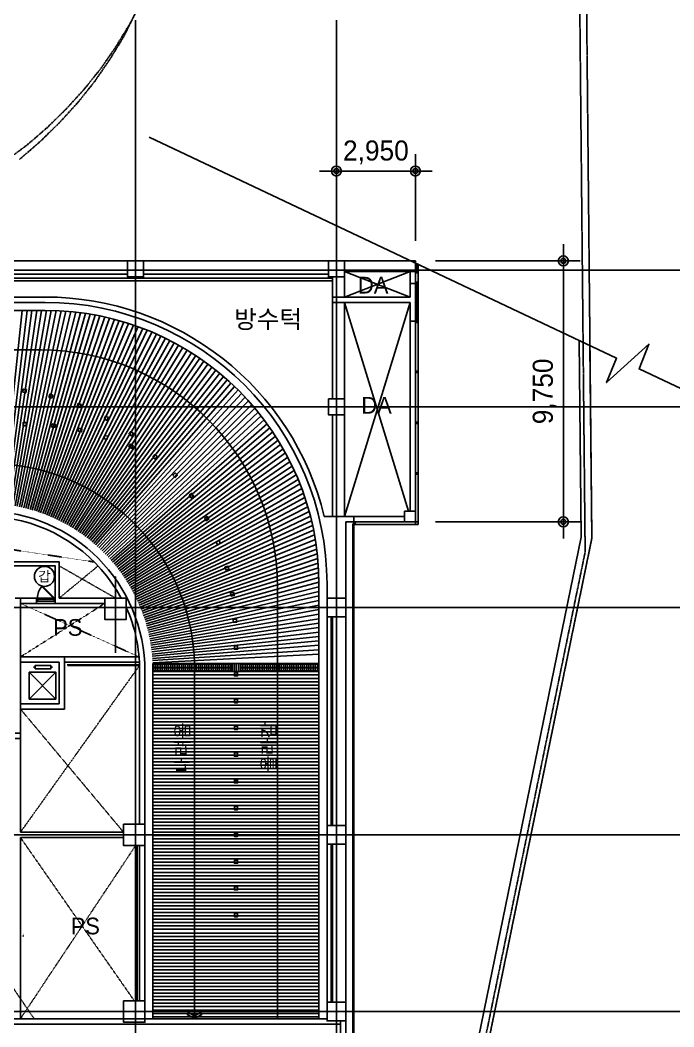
# Model space of a CAD drawing. Header units: metres. Extents: x 630750 to 860239, y 578133 to 726633.
# Drawn here: x 758692 to 783110, y 668635 to 706259 of the extents above; entities that cross this region are included whole.
import ezdxf
from ezdxf.enums import TextEntityAlignment as Align

# ---------------------------------------------------------------- set-up
doc = ezdxf.new("R2010")
doc.units = ezdxf.units.M
for name, pattern in [('HID1', [0.375, 0.25, -0.125]), ('HIDDEN-1', [1.4, 0.35, -0.7, 0.35]), ('SITE$0$ACAD$0$DASHED', [19.05, 12.7, -6.35]), ('SITE$0$PROPERTY', [37.5, 25, -2.5, 2.5, -2.5, 2.5, -2.5])]:
    doc.linetypes.add(name, pattern=pattern)
doc.layers.get('Defpoints').update_dxf_attribs({"color": 8})
doc.layers.add('A-CEN-1', color=1, linetype='Continuous', plot=False)
for name, color, linetype in [('A-CON', 2, 'Continuous'), ('A-DIM', 7, 'Continuous'), ('A-DOR', 4, 'Continuous'), ('A-ELE-7', 7, 'Continuous'), ('A-ELE-8', 8, 'Continuous'), ('A-ELE-9', 9, 'Continuous'), ('A-ELEV-FIXT', 5, 'Continuous'), ('A-HAT', 8, 'Continuous'), ('A-HAT-1', 9, 'Continuous'), ('A-STL1', 4, 'Continuous'), ('A-STONE', 6, 'Continuous'), ('A-TXT-S', 3, 'Continuous'), ('A-WAL-BLK', 3, 'Continuous'), ('A-WAL-DW', 7, 'Continuous'), ('A-WALL-CONC', 2, 'Continuous'), ('A-WIN-GLASS', 4, 'Continuous'), ('DIM', 7, 'Continuous'), ('DOR', 4, 'Continuous'), ('HYUN', 7, 'Continuous'), ('INT', 117, 'Continuous'), ('KUK-WALL-DRYWALL', 4, 'Continuous'), ('KUK-WALL-FIN 1', 30, 'Continuous'), ('SITE$0$C-PROP', 72, 'SITE$0$ACAD$0$DASHED'), ('SYM1', 7, 'Continuous'), ('블럭', 7, 'Continuous')]:
    doc.layers.add(name, color=color, linetype=linetype)
doc.styles.add('TEXT', font='')
doc.styles.add('TEXT(돋음)', font='')
doc.styles.add('돋움', font='')
doc.styles.get('TEXT').set_extended_font_data('DotumChe')
doc.styles.get('TEXT(돋음)').set_extended_font_data('Dotum')
doc.styles.get('돋움').set_extended_font_data('Dotum')
doc.dimstyles.new('DIM250', dxfattribs={"dimscale": 250, "dimtxt": 3, "dimasz": 1, "dimexe": 2, "dimexo": 3, "dimgap": 1, "dimtad": 1, "dimdec": 0, "dimzin": 0, "dimdsep": 46, "dimlunit": 6, "dimtxsty": 'TEXT(돋음)', "dimblk": 'Z_DOT', "dimcen": 2.5, "dimdle": 2, "dimclrd": 256, "dimclre": 256, "dimclrt": 3, "dimadec": 0, "dimazin": 0, "dimtfac": 1, "dimtdec": 0, "dimtix": 1, "dimtmove": 2, "dimatfit": 3, "dimldrblk": 'Z_DOT', "dimfxl": 1, "dimtolj": 1, "dimtzin": 0, "dimarcsym": 0})

# ---------------------------------------------------------------- blocks, each defined once
blk = doc.blocks.new('중간 단면 대지')
at = {"layer": 'SITE$0$C-PROP', "color": 9, "linetype": 'SITE$0$PROPERTY'}
for points in [[(986150, 383464), (990297, 403669), (990051, 428703)], [(973520, 423858), (973070, 422940), (972542, 422077), (971972, 421248), (971342, 420458), (970663, 419716), (969942, 419006), (969173, 418344), (968361, 417746)]]:
    blk.add_lwpolyline(points, dxfattribs=at)
blk = doc.blocks.new('Z_DOT')
at = {"layer": 'DIM', "color": 7}
for p, q in [((0, -2.5), (0, 2.5)), ((-2.5, 0), (2.5, 0))]:
    blk.add_line(p, q, dxfattribs=at)
for radius in [0.75, 0.375]:
    blk.add_circle((0, 0), radius, dxfattribs=at)
blk = doc.blocks.new('*D41')
at = {"layer": 'A-DIM', "lineweight": -2, "transparency": 16777216}
for p, q in [((774205, 697260), (779482, 697260)), ((778982, 687760), (778982, 697010)), ((774205, 687510), (779482, 687510))]:
    blk.add_line(p, q, dxfattribs=at)
at = {"layer": 'Defpoints', "color": 0, "transparency": 16777216}
for p in [(773455, 697260), (778982, 697260), (773455, 687510)]:
    blk.add_point(p, dxfattribs=at)
at = {"layer": 'A-DIM', "lineweight": -2, "transparency": 16777216, "xscale": 250, "yscale": 250, "zscale": 250}
for p, rotation in [((778982, 697260), 90), ((778982, 687510), 270)]:
    blk.add_blockref('Z_DOT', p, dxfattribs=dict(at, rotation=rotation))
at = {"layer": 'A-DIM', "color": 3, "transparency": 16777216, "insert": (778284, 692385), "char_height": 750, "attachment_point": 5, "rotation": 90, "style": 'TEXT(돋음)'}
blk.add_mtext('\\A1;9,750', dxfattribs=at)
blk = doc.blocks.new('*D42')
at = {"layer": 'A-DIM', "lineweight": -2, "transparency": 16777216}
for p, q in [((770504, 698010), (770504, 701120)), ((773455, 698010), (773455, 701120)), ((770254, 700620), (770004, 700620)), ((773455, 700620), (770504, 700620)), ((773705, 700620), (773955, 700620))]:
    blk.add_line(p, q, dxfattribs=at)
at = {"layer": 'Defpoints', "color": 0, "transparency": 16777216}
for p in [(770504, 700620), (770504, 697260), (773455, 697260)]:
    blk.add_point(p, dxfattribs=at)
at = {"layer": 'A-DIM', "lineweight": -2, "transparency": 16777216, "xscale": 250, "yscale": 250, "zscale": 250}
blk.add_blockref('Z_DOT', (770504, 700620), dxfattribs=at)
at = {"layer": 'A-DIM', "lineweight": -2, "transparency": 16777216, "xscale": 250, "yscale": 250, "zscale": 250, "rotation": 180}
blk.add_blockref('Z_DOT', (773455, 700620), dxfattribs=at)
at = {"layer": 'A-DIM', "color": 3, "transparency": 16777216, "insert": (771980, 701317), "char_height": 750, "attachment_point": 5, "style": 'TEXT(돋음)'}
blk.add_mtext('\\A1;2,950', dxfattribs=at)
blk = doc.blocks.new('dor-700')
at = {"layer": 'A-DOR'}
for p, q in [((197, 553), (218, 574)), ((197, 553), (649, 102)), ((218, 574), (670, 123)), ((670, 123), (649, 102))]:
    blk.add_line(p, q, dxfattribs=at)
for points in [[(0, 123), (0, 3), (45, 3), (45, 78), (30, 78), (30, 123)], [(700, 123), (700, 3), (655, 3), (655, 78), (670, 78), (670, 123)]]:
    blk.add_lwpolyline(points, close=True, dxfattribs=at)
blk.add_arc((715, 104), 686, 139.1042, 178.3732, dxfattribs=at)
at = {"layer": 'DOR', "color": 9}
for points in [[(30, 123), (627, 123)], [(45, 78), (655, 78)], [(45, 3), (655, 3)]]:
    blk.add_lwpolyline(points, dxfattribs=at)

msp = doc.modelspace()

# ---------------------------------------------------------------- hatches: boundary and pattern name
at = {"layer": 'A-HAT'}
h = msp.add_hatch(dxfattribs=at)
h.set_pattern_fill('ANSI31', color=256, scale=25, angle=45, style=0)
h.set_pattern_definition([(90, (-210250.01, 578132.775), (-79.375, 7e-15), [])])
h.paths.add_polyline_path([(768379.4, 682205.2), (766599.4, 682205.2), (766599.4, 681915.2), (768379.4, 681915.2)])
h.paths.add_polyline_path([(769849.4, 682205.2), (768379.4, 682205.2), (768379.4, 681915.2), (769849.4, 681915.2)])
h.paths.add_polyline_path([(766579.4, 682185.2), (766579.4, 681935.2), (765129.4, 681935.2), (765129.4, 681915.2), (766599.4, 681915.2), (766599.4, 682205.2), (765129.4, 682205.2), (765129.4, 682185.2)])
h.paths.add_polyline_path([(763659.4, 682205.2), (763659.4, 681915.2), (765129.4, 681915.2), (765129.4, 681935.2), (763679.4, 681935.2), (763679.4, 682185.2), (765129.4, 682185.2), (765129.4, 682205.2)])
h.paths.add_polyline_path([(765129.4, 682185.2), (765129.4, 682062.7), (766579.4, 682062.7), (766579.4, 682185.2)], flags=17)
h.paths.add_polyline_path([(765129.4, 682062.7), (765129.4, 681935.2), (766579.4, 681935.2), (766579.4, 682062.7)], flags=17)
h.paths.add_polyline_path([(765129.4, 681935.2), (765129.4, 682062.7), (763679.4, 682062.7), (763679.4, 681935.2)], flags=17)
h.paths.add_polyline_path([(765129.4, 682062.7), (765129.4, 682185.2), (763679.4, 682185.2), (763679.4, 682062.7)], flags=17)
at = {"layer": 'SYM1'}
msp.add_hatch(color=256, dxfattribs=at).paths.add_polyline_path([(765204.4, 668940.2), (764929, 669099.2), (764973.4, 669176.2), (765204.4, 669042.9), (765435.3, 669176.2), (765479.8, 669099.2)])

# ---------------------------------------------------------------- linework, layer by layer
msp.add_line((766814.4, 677870.2, 0), (766694.4, 677750.2, 0))
at = {"color": 6, "elevation": 0}
for points in [[(758789.4, 692354.4), (758810.1, 692472.6), (758928.3, 692451.9), (758907.6, 692333.7)], [(759764.8, 692161.9), (759795.3, 692278), (759911.4, 692247.5), (759880.8, 692131.4)], [(760816.7, 691823.5), (760860.9, 691935.1), (760972.5, 691891), (760928.3, 691779.4)], [(758799.3, 691100.2), (758799.3, 691220.2), (758919.3, 691220.2), (758919.3, 691100.2)], [(759878.3, 691046.1), (759888.3, 691165.7), (760007.9, 691155.7), (759997.9, 691036.1)], [(761827, 691354.3), (761884.1, 691459.8), (761989.7, 691402.7), (761932.5, 691297.2)], [(760860, 690894.3), (760883.2, 691012.1), (761000.9, 690988.9), (760977.8, 690871.2)], [(762755.2, 690786.6), (762824.7, 690884.4), (762922.5, 690815), (762853.1, 690717.1)], [(761817.7, 690621.9), (761850.3, 690737.5), (761965.8, 690704.9), (761933.2, 690589.4)], [(762755.6, 690297.8), (762801.5, 690408.7), (762912.4, 690362.8), (762866.5, 690251.9)], [(763645, 689930.3), (763721.6, 690022.7), (763814, 689946.1), (763737.3, 689853.7)], [(764395.6, 689252.2), (764482.7, 689334.7), (764565.2, 689247.6), (764478.1, 689165.1)], [(765001.8, 688500.8), (765098.4, 688572), (765169.7, 688475.4), (765073.1, 688404.2)], [(765572.4, 687651.8), (765677, 687710.7), (765735.8, 687606.1), (765631.3, 687547.3)], [(766012.3, 686762), (766123.2, 686807.6), (766168.9, 686696.6), (766057.9, 686651)], [(766340.6, 685825.1), (766456.3, 685857), (766488.2, 685741.3), (766372.5, 685709.4)], [(766552.6, 684855.3), (766671.4, 684872.9), (766688.9, 684754.2), (766570.2, 684736.6)], [(766654.6, 683865.5), (766774.3, 683873.3), (766782.1, 683753.5), (766662.4, 683745.7)], [(766694.4, 682870.2), (766814.4, 682870.2), (766814.4, 682750.2), (766694.4, 682750.2)], [(766694.4, 681870.2), (766814.4, 681870.2), (766814.4, 681750.2), (766694.4, 681750.2)], [(766694.4, 680870.2), (766814.4, 680870.2), (766814.4, 680750.2), (766694.4, 680750.2)], [(766694.4, 679870.2), (766814.4, 679870.2), (766814.4, 679750.2), (766694.4, 679750.2)], [(766694.4, 678870.2), (766814.4, 678870.2), (766814.4, 678750.2), (766694.4, 678750.2)], [(766694.4, 677870.2), (766814.4, 677870.2), (766814.4, 677750.2), (766694.4, 677750.2)], [(766694.4, 676870.2), (766814.4, 676870.2), (766814.4, 676750.2), (766694.4, 676750.2)], [(766694.4, 675870.2), (766814.4, 675870.2), (766814.4, 675750.2), (766694.4, 675750.2)], [(766694.4, 674870.2), (766814.4, 674870.2), (766814.4, 674750.2), (766694.4, 674750.2)], [(766694.4, 673870.2), (766814.4, 673870.2), (766814.4, 673750.2), (766694.4, 673750.2)], [(766694.4, 672870.2), (766814.4, 672870.2), (766814.4, 672750.2), (766694.4, 672750.2)]]:
    msp.add_lwpolyline(points, close=True, dxfattribs=at)
at = {"layer": 'A-CEN-1', "linetype": 'Continuous'}
for p, q in [((763004.4, 706258.8, 0), (763004.4, 599969.6, 0)), ((770504.4, 706258.8, 0), (770504.4, 599969.6, 0)), ((795684.4, 691810.2, 0), (657202.6, 691810.2, 0)), ((762254.4, 682608.2, 0), (762254.4, 685460.5, 0)), ((795684.4, 684310.2, 0), (657202.6, 684310.2, 0)), ((795684.4, 675810.2, 0), (657202.6, 675810.2, 0)), ((795684.4, 669210.2, 0), (657202.6, 669210.2, 0))]:
    msp.add_line(p, q, dxfattribs=at)
at = {"layer": 'A-CEN-1', "linetype": 'Continuous', "ltscale": 0.1}
for p, q in [((796986.3, 696910.2, 0), (728504.4, 696910.2, 0)), ((796986.3, 691810.2, 0), (728504.4, 691810.2, 0))]:
    msp.add_line(p, q, dxfattribs=at)
at = {"layer": 'A-CON', "elevation": 0}
for points in [[(762704.4, 697260.2), (763304.4, 697260.2), (763304.4, 696660.2), (762704.4, 696660.2)], [(770204.4, 697260.2), (770804.4, 697260.2), (770804.4, 696660.2), (770204.4, 696660.2)], [(770204.4, 692110.2), (770804.4, 692110.2), (770804.4, 691510.2), (770204.4, 691510.2)], [(761854.4, 684660.2), (762654.4, 684660.2), (762654.4, 683860.2), (761854.4, 683860.2)], [(770154.4, 684660.2), (770854.4, 684660.2), (770854.4, 683960.2), (770154.4, 683960.2)], [(762554.4, 676210.2), (763354.4, 676210.2), (763354.4, 675410.2), (762554.4, 675410.2)], [(770154.4, 676160.2), (770854.4, 676160.2), (770854.4, 675460.2), (770154.4, 675460.2)], [(762554.4, 669610.2), (763354.4, 669610.2), (763354.4, 668810.2), (762554.4, 668810.2)], [(762554.4, 669610.2), (763354.4, 669610.2), (763354.4, 668810.2), (762554.4, 668810.2)], [(770154.4, 669560.2), (770854.4, 669560.2), (770854.4, 668860.2), (770154.4, 668860.2)]]:
    msp.add_lwpolyline(points, close=True, dxfattribs=at)
at = {"layer": 'A-DIM', "elevation": 0}
msp.add_lwpolyline([(763507.5, 701879.7), (780970.1, 693625.2), (780595.3, 692712.9), (782176.5, 694144.9), (781813.4, 693226.6), (818500, 675885.1)], dxfattribs=at)
at = {"layer": 'A-ELE-7'}
for p, q in [((759624.4, 695410.2, 0), (757304.4, 695410.2, 0)), ((759476.1, 693935.2, 0), (748304.4, 693935.2, 0)), ((769854.4, 672210.2, 0), (769854.4, 685180.2, 0)), ((768304.4, 668940.2, 0), (768304.4, 685031.9, 0)), ((765204.4, 669042.9, 0), (765204.4, 682125.3, 0)), ((763654.4, 672210.2, 0), (763654.4, 681910.2, 0)), ((769854.4, 668940.2, 0), (769854.4, 681910.2, 0)), ((763654.4, 668940.2, 0), (763654.4, 678640.2, 0))]:
    msp.add_line(p, q, dxfattribs=at)
for centre, radius, start, end in [((759624.4, 685180.2, 0), 10230, 0, 90), ((759436, 685066.8, 0), 8868.5, 359.77453, 89.74078), ((757532.1, 682017.6, 0), 7673, 359.19797, 87.85437)]:
    msp.add_arc(centre, radius, start, end, dxfattribs=at)
at = {"layer": 'A-ELE-8'}
for p, q in [((763659.4, 682062.7, 0), (766599.4, 682062.7, 0)), ((763659.4, 682057.7, 0), (766599.4, 682057.7, 0)), ((766909.4, 682062.7, 0), (769849.4, 682062.7, 0)), ((766909.4, 682057.7, 0), (769849.4, 682057.7, 0))]:
    msp.add_line(p, q, dxfattribs=at)
at = {"layer": 'A-ELE-8', "elevation": 0}
for points in [[(775508.5, 666769.6), (779646.5, 686933), (779574.2, 694285)], [(775900.3, 666689.2), (780046.9, 686894.3), (779976.1, 694095.1)]]:
    msp.add_lwpolyline(points, dxfattribs=at)
for points in [[(763679.4, 682185.2), (766579.4, 682185.2), (766579.4, 681935.2), (763679.4, 681935.2)], [(766929.4, 682185.2), (769829.4, 682185.2), (769829.4, 681935.2), (766929.4, 681935.2)]]:
    msp.add_lwpolyline(points, close=True, dxfattribs=at)
at = {"layer": 'A-ELE-9'}
for p, q in [((773254.6, 696410.2, 0), (773254.6, 696860.2, 0)), ((748304.4, 696610.2, 0), (770354.4, 696610.2, 0)), ((748304.4, 696510.2, 0), (770354.4, 696510.2, 0)), ((770804.4, 695910.2, 0), (770804.4, 696660.2, 0)), ((770804.4, 687710.2, 0), (770804.4, 695710.2, 0)), ((773254.6, 695010.2, 0), (773254.6, 687910.2, 0)), ((771154.4, 687710.2, 0), (773054.4, 687710.2, 0)), ((760004.4, 684460.2, 0), (759304.4, 684460.2, 0)), ((760004.4, 684460.2), (759304.4, 684460.2))]:
    msp.add_line(p, q, dxfattribs=at)
at = {"layer": 'A-ELEV-FIXT', "color": 8}
for p, q in [((759029.4, 681885.2, 0), (760029.4, 680885.2, 0)), ((760029.4, 681885.2, 0), (759029.4, 680885.2, 0))]:
    msp.add_line(p, q, dxfattribs=at)
at = {"layer": 'A-ELEV-FIXT'}
for p, q in [((759213.4, 682100, 0), (759213.4, 682055.5, 0)), ((759215.4, 682100, 0), (759213.4, 682100, 0)), ((759215.4, 682055.5, 0), (759213.4, 682055.5, 0)), ((759219.1, 682082.6, 0), (759217.1, 682098.2, 0)), ((759219.1, 682072.8, 0), (759217.1, 682057.2, 0)), ((759226, 682080.1, 0), (759221.6, 682080.1, 0)), ((759226, 682075.3, 0), (759221.6, 682075.3, 0)), ((759243.9, 682081.7, 0), (759228.4, 682081.7, 0)), ((759243.9, 682073.7, 0), (759228.4, 682073.7, 0)), ((759244.4, 682081.2, 0), (759243.9, 682081.7, 0)), ((759243.9, 682073.7, 0), (759244.4, 682074.2, 0)), ((759244.4, 682081.2, 0), (759244.4, 682074.2, 0)), ((759844.4, 682081.2, 0), (759844.9, 682081.7, 0)), ((759844.4, 682081.2, 0), (759844.4, 682074.2, 0)), ((759844.9, 682073.7, 0), (759844.4, 682074.2, 0)), ((759844.9, 682081.7, 0), (759860.4, 682081.7, 0)), ((759844.9, 682073.7, 0), (759860.4, 682073.7, 0)), ((759862.7, 682080.1, 0), (759867.1, 682080.1, 0)), ((759862.7, 682075.3, 0), (759867.1, 682075.3, 0)), ((759869.6, 682082.6, 0), (759871.6, 682098.2, 0)), ((759869.6, 682072.8, 0), (759871.6, 682057.2, 0)), ((759873.4, 682100, 0), (759875.4, 682100, 0)), ((759873.4, 682055.5, 0), (759875.4, 682055.5, 0)), ((759875.4, 682100, 0), (759875.4, 682055.5, 0))]:
    msp.add_line(p, q, dxfattribs=at)
at = {"layer": 'A-ELEV-FIXT', "elevation": 0}
msp.add_lwpolyline([(759254.4, 682015.2), (759254.4, 682140.2), (759834.4, 682140.2), (759834.4, 682015.2)], close=True, dxfattribs=at)
at = {"layer": 'A-ELEV-FIXT', "linetype": 'Continuous', "elevation": 0}
msp.add_lwpolyline([(759029.4, 681885.2), (760029.4, 681885.2), (760029.4, 680885.2), (759029.4, 680885.2)], close=True, dxfattribs=at)
at = {"layer": 'A-ELEV-FIXT'}
for centre, radius, start, end in [((759215.4, 682098.2, 0), 1.75, 0, 90), ((759215.4, 682057.2, 0), 1.75, 270, 0), ((759221.6, 682082.6, 0), 2.5, 180, 270), ((759221.6, 682082.6, 0), 2.5, 180, 270), ((759221.6, 682072.8, 0), 2.5, 90, 180), ((759221.6, 682072.8, 0), 2.5, 90, 180), ((759226, 682082.6, 0), 2.5, 270, 339.51268), ((759226, 682072.8, 0), 2.5, 20.48732, 90), ((759862.7, 682082.6, 0), 2.5, 200.48732, 270), ((759862.7, 682072.8, 0), 2.5, 90, 159.51268), ((759867.1, 682082.6, 0), 2.5, 270, 0), ((759867.1, 682082.6, 0), 2.5, 270, 0), ((759867.1, 682072.8, 0), 2.5, 0, 90), ((759867.1, 682072.8, 0), 2.5, 0, 90), ((759873.4, 682098.2, 0), 1.75, 90, 180), ((759873.4, 682057.2, 0), 1.75, 180, 270)]:
    msp.add_arc(centre, radius, start, end, dxfattribs=at)
at = {"layer": 'A-HAT'}
for p, q in [((758012.9, 688175.7, 0), (758773.3, 695410.2, 0)), ((758094.9, 688166.6, 0), (758952.2, 695410.2, 0)), ((758176.7, 688156.3, 0), (759131.7, 695410.2, 0)), ((758258.4, 688145, 0), (759311.8, 695410.2, 0)), ((758339.9, 688132.7, 0), (759492.6, 695410.2, 0)), ((758421.3, 688119.2, 0), (759674.1, 695410.1, 0)), ((758502.5, 688104.7, 0), (759856, 695407.6, 0)), ((758583.4, 688089.2, 0), (760038, 695401.9, 0)), ((758664.2, 688072.6, 0), (760220.2, 695392.9, 0)), ((758744.8, 688054.9, 0), (760402.4, 695380.6, 0)), ((758825.1, 688036.2, 0), (760584.6, 695365.1, 0)), ((758905.1, 688016.4, 0), (760766.7, 695346.2, 0)), ((758984.9, 687995.6, 0), (760948.6, 695324.1, 0)), ((759064.5, 687973.7, 0), (761130.3, 695298.8, 0)), ((759143.7, 687950.8, 0), (761311.8, 695270.1, 0)), ((759222.6, 687926.8, 0), (761492.8, 695238.1, 0)), ((759301.2, 687901.9, 0), (761673.4, 695202.9, 0)), ((759379.4, 687875.9, 0), (761853.6, 695164.4, 0)), ((759457.4, 687848.9, 0), (762033.1, 695122.6, 0)), ((759534.9, 687820.8, 0), (762212, 695077.5, 0)), ((759612.1, 687791.8, 0), (762390.3, 695029.2, 0)), ((759688.9, 687761.7, 0), (762567.7, 694977.6, 0)), ((759765.3, 687730.7, 0), (762744.4, 694922.8, 0)), ((759841.3, 687698.6, 0), (762920.1, 694864.8, 0)), ((759916.8, 687665.6, 0), (763094.9, 694803.6, 0)), ((759991.9, 687631.5, 0), (763268.6, 694739.1, 0)), ((760066.6, 687596.5, 0), (763441.2, 694671.5, 0)), ((760140.8, 687560.5, 0), (763612.6, 694600.8, 0)), ((760214.5, 687523.6, 0), (763782.9, 694526.9, 0)), ((760287.7, 687485.6, 0), (763951.8, 694449.9, 0)), ((760360.5, 687446.8, 0), (764119.4, 694369.8, 0)), ((760432.7, 687406.9, 0), (764285.5, 694286.6, 0)), ((760504.4, 687366.2, 0), (764450.2, 694200.5, 0)), ((760575.5, 687324.5, 0), (764613.2, 694111.3, 0)), ((760646.1, 687281.9, 0), (764774.7, 694019.2, 0)), ((760716.1, 687238.3, 0), (764934.5, 693924.1, 0)), ((760785.6, 687193.8, 0), (765092.6, 693826.1, 0)), ((760854.5, 687148.5, 0), (765248.9, 693725.3, 0)), ((760922.7, 687102.2, 0), (765403.4, 693621.6, 0)), ((760990.4, 687055.1, 0), (765555.9, 693515.1, 0)), ((761057.4, 687007, 0), (765706.5, 693405.9, 0)), ((761123.8, 686958.1, 0), (765855, 693293.9, 0)), ((761189.6, 686908.3, 0), (766001.5, 693179.3, 0)), ((761254.7, 686857.7, 0), (766145.8, 693062.1, 0)), ((761319.1, 686806.2, 0), (766288, 692942.3, 0)), ((761382.8, 686753.9, 0), (766427.9, 692819.9, 0)), ((761445.9, 686700.8, 0), (766565.5, 692695.1, 0)), ((761508.3, 686646.8, 0), (766700.8, 692567.8, 0)), ((761569.9, 686592, 0), (766833.8, 692438.2, 0)), ((761630.8, 686536.5, 0), (766964.3, 692306.2, 0)), ((761691, 686480.1, 0), (767092.3, 692171.9, 0)), ((761750.5, 686422.9, 0), (767217.8, 692035.3, 0)), ((761809.2, 686365, 0), (767340.8, 691896.6, 0)), ((761867.1, 686306.3, 0), (767461.1, 691755.8, 0)), ((761924.2, 686246.9, 0), (767578.9, 691612.9, 0)), ((761980.6, 686186.7, 0), (767693.9, 691468, 0)), ((762036.2, 686125.7, 0), (767806.2, 691321.1, 0)), ((762091, 686064.1, 0), (767915.8, 691172.3, 0)), ((762144.9, 686001.7, 0), (768022.6, 691021.7, 0)), ((762198.1, 685938.7, 0), (768126.5, 690869.4, 0)), ((762250.4, 685874.9, 0), (768227.7, 690715.2, 0)), ((762301.9, 685810.5, 0), (768325.9, 690559.5, 0)), ((762352.5, 685745.4, 0), (768421.2, 690402.1, 0)), ((762402.3, 685679.7, 0), (768513.6, 690243.2, 0)), ((762451.2, 685613.3, 0), (768603.1, 690082.9, 0)), ((762499.2, 685546.2, 0), (768689.5, 689921.1, 0)), ((762546.4, 685478.6, 0), (768773, 689758, 0)), ((762592.6, 685410.3, 0), (768853.4, 689593.6, 0)), ((762638, 685341.4, 0), (768930.8, 689428, 0)), ((762682.5, 685272, 0), (769005.1, 689261.3, 0)), ((762726, 685202, 0), (769076.3, 689093.4, 0)), ((762768.6, 685131.4, 0), (769144.5, 688924.6, 0)), ((762810.3, 685060.2, 0), (769209.5, 688754.8, 0)), ((762851.1, 684988.5, 0), (769271.5, 688584.1, 0)), ((762890.9, 684916.3, 0), (769330.3, 688412.6, 0)), ((762929.8, 684843.6, 0), (769386, 688240.4, 0)), ((762967.7, 684770.4, 0), (769438.5, 688067.4, 0)), ((763004.7, 684696.6, 0), (769487.9, 687893.8, 0)), ((763040.7, 684622.4, 0), (769534.2, 687719.7, 0)), ((763075.7, 684547.8, 0), (769577.3, 687545.1, 0)), ((763109.7, 684472.7, 0), (769617.3, 687370, 0)), ((763142.8, 684397.1, 0), (769654.1, 687194.6, 0)), ((763174.8, 684321.1, 0), (769687.8, 687018.9, 0)), ((763205.9, 684244.7, 0), (769718.4, 686843, 0)), ((763235.9, 684167.9, 0), (769745.8, 686666.8, 0)), ((763265, 684090.8, 0), (769770.1, 686490.6, 0)), ((763293, 684013.2, 0), (769791.3, 686314.4, 0)), ((763320, 683935.3, 0), (769809.4, 686138.2, 0)), ((763346, 683857, 0), (769824.5, 685962, 0)), ((763371, 683778.4, 0), (769836.4, 685786, 0)), ((763394.9, 683699.5, 0), (769845.3, 685610.2, 0)), ((763417.8, 683620.3, 0), (769851.2, 685434.7, 0)), ((763439.7, 683540.8, 0), (769854.1, 685259.5, 0)), ((763460.5, 683461, 0), (769854.4, 685084.8, 0)), ((763480.3, 683380.9, 0), (769854.4, 684911.2, 0)), ((763499, 683300.6, 0), (769854.4, 684738.7, 0)), ((763516.7, 683220.1, 0), (769854.4, 684567.2, 0)), ((763533.3, 683139.3, 0), (769854.4, 684396.6, 0)), ((763548.9, 683058.3, 0), (769854.4, 684227, 0)), ((763563.4, 682977.1, 0), (769854.4, 684058.1, 0)), ((763576.8, 682895.8, 0), (769854.4, 683890, 0)), ((763589.2, 682814.2, 0), (769854.4, 683722.6, 0)), ((763600.5, 682732.5, 0), (769854.4, 683555.9, 0)), ((763610.7, 682650.7, 0), (769854.4, 683389.7, 0)), ((763619.9, 682568.8, 0), (769854.4, 683224, 0)), ((763628, 682486.7, 0), (769854.4, 683058.8, 0)), ((763635, 682404.5, 0), (769854.4, 682894, 0)), ((763640.9, 682322.3, 0), (769854.4, 682729.5, 0)), ((763645.7, 682239.9, 0), (769854.4, 682565.3, 0)), ((766604.4, 682210.2, 0), (763654.4, 682210.2, 0)), ((769854.4, 681785.2, 0), (763654.4, 681785.2, 0)), ((769854.4, 681660.2, 0), (763654.4, 681660.2, 0)), ((769854.4, 681535.2, 0), (763654.4, 681535.2, 0)), ((769854.4, 681410.2, 0), (763654.4, 681410.2, 0)), ((769854.4, 681285.2, 0), (763654.4, 681285.2, 0)), ((769854.4, 681160.2, 0), (763654.4, 681160.2, 0)), ((769854.4, 681035.2, 0), (763654.4, 681035.2, 0)), ((769854.4, 680910.2, 0), (763654.4, 680910.2, 0)), ((769854.4, 680785.2, 0), (763654.4, 680785.2, 0)), ((769854.4, 680660.2, 0), (763654.4, 680660.2, 0)), ((769854.4, 680535.2, 0), (763654.4, 680535.2, 0)), ((769854.4, 680410.2, 0), (763654.4, 680410.2, 0)), ((769854.4, 680285.2, 0), (763654.4, 680285.2, 0)), ((769854.4, 680160.2, 0), (763654.4, 680160.2, 0)), ((769854.4, 680035.2, 0), (763654.4, 680035.2, 0)), ((769854.4, 679910.2, 0), (763654.4, 679910.2, 0)), ((769854.4, 679785.2, 0), (763654.4, 679785.2, 0)), ((769854.4, 679660.2, 0), (763654.4, 679660.2, 0)), ((769854.4, 679535.2, 0), (763654.4, 679535.2, 0)), ((769854.4, 679410.2, 0), (763654.4, 679410.2, 0)), ((769854.4, 679285.2, 0), (763654.4, 679285.2, 0)), ((769854.4, 679160.2, 0), (763654.4, 679160.2, 0)), ((769854.4, 679035.2, 0), (763654.4, 679035.2, 0)), ((769854.4, 678910.2, 0), (763654.4, 678910.2, 0)), ((769854.4, 678785.2, 0), (763654.4, 678785.2, 0)), ((769854.4, 678660.2, 0), (763654.4, 678660.2, 0)), ((769854.4, 678535.2, 0), (763654.4, 678535.2, 0)), ((769854.4, 678410.2, 0), (763654.4, 678410.2, 0)), ((769854.4, 678285.2, 0), (763654.4, 678285.2, 0)), ((769854.4, 678160.2, 0), (763654.4, 678160.2, 0)), ((769854.4, 678035.2, 0), (763654.4, 678035.2, 0)), ((769854.4, 677910.2, 0), (763654.4, 677910.2, 0)), ((769854.4, 677785.2, 0), (763654.4, 677785.2, 0)), ((769854.4, 677660.2, 0), (763654.4, 677660.2, 0)), ((769854.4, 677535.2, 0), (763654.4, 677535.2, 0)), ((769854.4, 677410.2, 0), (763654.4, 677410.2, 0)), ((769854.4, 677285.2, 0), (763654.4, 677285.2, 0)), ((769854.4, 677160.2, 0), (763654.4, 677160.2, 0)), ((769854.4, 677035.2, 0), (763654.4, 677035.2, 0)), ((769854.4, 676910.2, 0), (763654.4, 676910.2, 0)), ((769854.4, 676785.2, 0), (763654.4, 676785.2, 0)), ((769854.4, 676660.2, 0), (763654.4, 676660.2, 0)), ((769854.4, 676535.2, 0), (763654.4, 676535.2, 0)), ((769854.4, 676410.2, 0), (763654.4, 676410.2, 0)), ((769854.4, 676285.2, 0), (763654.4, 676285.2, 0)), ((769854.4, 676160.2, 0), (763654.4, 676160.2, 0)), ((769854.4, 676035.2, 0), (763654.4, 676035.2, 0)), ((769854.4, 675910.2, 0), (763654.4, 675910.2, 0)), ((769854.4, 675785.2, 0), (763654.4, 675785.2, 0)), ((769854.4, 675660.2, 0), (763654.4, 675660.2, 0)), ((769854.4, 675535.2, 0), (763654.4, 675535.2, 0)), ((769854.4, 675410.2, 0), (763654.4, 675410.2, 0)), ((769854.4, 675285.2, 0), (763654.4, 675285.2, 0)), ((769854.4, 675160.2, 0), (763654.4, 675160.2, 0)), ((769854.4, 675035.2, 0), (763654.4, 675035.2, 0)), ((769854.4, 674910.2, 0), (763654.4, 674910.2, 0)), ((769854.4, 674785.2, 0), (763654.4, 674785.2, 0)), ((769854.4, 674660.2, 0), (763654.4, 674660.2, 0)), ((769854.4, 674535.2, 0), (763654.4, 674535.2, 0)), ((769854.4, 674410.2, 0), (763654.4, 674410.2, 0)), ((769854.4, 674285.2, 0), (763654.4, 674285.2, 0)), ((769854.4, 674160.2, 0), (763654.4, 674160.2, 0)), ((769854.4, 674035.2, 0), (763654.4, 674035.2, 0)), ((769854.4, 673910.2, 0), (763654.4, 673910.2, 0)), ((769854.4, 673785.2, 0), (763654.4, 673785.2, 0)), ((769854.4, 673660.2, 0), (763654.4, 673660.2, 0)), ((769854.4, 673535.2, 0), (763654.4, 673535.2, 0)), ((769854.4, 673410.2, 0), (763654.4, 673410.2, 0)), ((769854.4, 673285.2, 0), (763654.4, 673285.2, 0)), ((769854.4, 673160.2, 0), (763654.4, 673160.2, 0)), ((769854.4, 673035.2, 0), (763654.4, 673035.2, 0)), ((769854.4, 672910.2, 0), (763654.4, 672910.2, 0)), ((769854.4, 672785.2, 0), (763654.4, 672785.2, 0)), ((769854.4, 672660.2, 0), (763654.4, 672660.2, 0)), ((769854.4, 672535.2, 0), (763654.4, 672535.2, 0)), ((769854.4, 672410.2, 0), (763654.4, 672410.2, 0)), ((769854.4, 672285.2, 0), (763654.4, 672285.2, 0)), ((769854.4, 672140.2, 0), (763654.4, 672140.2, 0)), ((769854.4, 672015.2, 0), (763654.4, 672015.2, 0)), ((769854.4, 671890.2, 0), (763654.4, 671890.2, 0)), ((769854.4, 671765.2, 0), (763654.4, 671765.2, 0)), ((769854.4, 671640.2, 0), (763654.4, 671640.2, 0)), ((769854.4, 671515.2, 0), (763654.4, 671515.2, 0)), ((769854.4, 671390.2, 0), (763654.4, 671390.2, 0)), ((769854.4, 671265.2, 0), (763654.4, 671265.2, 0)), ((769854.4, 671140.2, 0), (763654.4, 671140.2, 0)), ((769854.4, 671015.2, 0), (763654.4, 671015.2, 0)), ((769854.4, 670890.2, 0), (763654.4, 670890.2, 0)), ((769854.4, 670765.2, 0), (763654.4, 670765.2, 0)), ((769854.4, 670640.2, 0), (763654.4, 670640.2, 0)), ((769854.4, 670515.2, 0), (763654.4, 670515.2, 0)), ((769854.4, 670390.2, 0), (763654.4, 670390.2, 0)), ((769854.4, 670265.2, 0), (763654.4, 670265.2, 0)), ((769854.4, 670140.2, 0), (763654.4, 670140.2, 0)), ((769854.4, 670015.2, 0), (763654.4, 670015.2, 0)), ((769854.4, 669890.2, 0), (763654.4, 669890.2, 0)), ((769854.4, 669765.2, 0), (763654.4, 669765.2, 0)), ((769854.4, 669640.2, 0), (763654.4, 669640.2, 0)), ((769854.4, 669515.2, 0), (763654.4, 669515.2, 0)), ((769854.4, 669390.2, 0), (763654.4, 669390.2, 0)), ((769854.4, 669265.2, 0), (763654.4, 669265.2, 0)), ((769854.4, 669140.2, 0), (763654.4, 669140.2, 0)), ((769854.4, 669015.2, 0), (763654.4, 669015.2, 0))]:
    msp.add_line(p, q, dxfattribs=at)
at = {"layer": 'A-HAT-1', "color": 8}
for p, q in [((773254.6, 696860.2, 0), (770804.4, 695910.2, 0)), ((770804.4, 696860.2, 0), (773254.6, 695910.2, 0)), ((773254.6, 695710.2, 0), (770804.4, 687710.2, 0)), ((773193.4, 687910.2, 0), (770804.4, 695710.2, 0))]:
    msp.add_line(p, q, dxfattribs=at)
at = {"layer": 'A-HAT-1', "color": 8, "linetype": 'HIDDEN-1'}
for p, q in [((758704.4, 682460.2, 0), (761854.4, 684460.2, 0)), ((758704.4, 684460.2, 0), (763136.9, 682460.2, 0))]:
    msp.add_line(p, q, dxfattribs=at)
msp.add_lwpolyline([(750824.4, 687610.2), (761456.8, 686010.2)], dxfattribs=at)
at = {"layer": 'A-HAT-1', "color": 8, "linetype": 'HIDDEN-1', "elevation": 0}
for points in [[(761601.4, 685860.2), (760154.4, 684660.2)], [(760154.4, 685860.2), (762254.4, 684660.2)], [(763151.6, 682140.2), (758704.4, 675910.2)], [(758704.4, 680510.2), (762554.4, 675910.2)], [(754654.4, 675635.2), (759212.7, 668940.2)], [(758704.4, 675710.2), (762954.4, 669610.2)], [(763004.4, 675410.2), (758704.4, 668940.2)]]:
    msp.add_lwpolyline(points, dxfattribs=at)
at = {"layer": 'A-STL1', "elevation": 0}
for points in [[(763654.4, 682210.2), (766604.4, 682210.2), (766604.4, 681910.2), (763654.4, 681910.2)], [(763654.4, 682210.2), (769854.4, 682210.2), (769854.4, 681910.2), (763654.4, 681910.2)], [(763659.4, 682205.2), (766599.4, 682205.2), (766599.4, 681915.2), (763659.4, 681915.2)]]:
    msp.add_lwpolyline(points, close=True, dxfattribs=at)
at = {"layer": 'A-STONE', "ltscale": 3}
for p, q in [((773524.6, 696860.2, 0), (773524.6, 697144.7, 0)), ((773554.6, 696860.2, 0), (773554.6, 697130.5, 0)), ((773524.6, 695010.2, 0), (773524.6, 696410.2, 0)), ((773554.6, 695010.2, 0), (773554.6, 696410.2, 0)), ((771124.4, 617550.2, 0), (771124.4, 687440.2, 0)), ((771124.4, 687440.2, 0), (771154.4, 687440.2, 0)), ((771154.4, 617520.2, 0), (771154.4, 687410.2, 0))]:
    msp.add_line(p, q, dxfattribs=at)
at = {"layer": 'A-WAL-BLK'}
for p, q in [((770354.4, 695910.2, 0), (770354.4, 696660.2, 0)), ((770504.4, 695910.2, 0), (770504.4, 696660.2, 0)), ((770354.4, 692110.2, 0), (770354.4, 695710.2, 0)), ((770504.4, 692110.2, 0), (770504.4, 695710.2, 0)), ((770354.4, 687710.2, 0), (770354.4, 691510.2, 0)), ((770504.4, 687710.2, 0), (770504.4, 691510.2, 0)), ((758704.4, 684660.2, 0), (759304.4, 684660.2, 0)), ((758704.4, 684460.2, 0), (759304.4, 684460.2, 0)), ((759304.4, 684460.2, 0), (759304.4, 684660.2, 0)), ((760004.4, 684460.2, 0), (760004.4, 684660.2, 0)), ((760004.4, 684460.2, 0), (761854.4, 684460.2, 0)), ((760154.4, 684660.2, 0), (761854.4, 684660.2, 0)), ((770154.4, 683960.2, 0), (770154.4, 676160.2, 0)), ((770304.4, 683960.2, 0), (770304.4, 676160.2, 0)), ((763132.8, 682460.2, 0), (758704.4, 682460.2, 0)), ((760154.4, 682260.2, 0), (758704.4, 682260.2, 0)), ((763146.6, 682260.2, 0), (760354.4, 682260.2, 0)), ((763146.6, 682260.2, 0), (760354.4, 682260.2, 0)), ((760354.4, 680510.2, 0), (758704.4, 680510.2, 0)), ((770154.4, 669560.2, 0), (770154.4, 675460.2, 0)), ((770304.4, 669560.2, 0), (770304.4, 675460.2, 0)), ((763354.4, 668940.2, 0), (770154.4, 668940.2, 0)), ((763354.4, 668740.2, 0), (770654.4, 668740.2, 0))]:
    msp.add_line(p, q, dxfattribs=at)
at = {"layer": 'A-WAL-BLK', "elevation": 0}
for points in [[(760154.4, 684660.2), (760154.4, 686010.2), (750824.4, 686010.2)], [(760004.4, 684660.2), (760004.4, 685860.2), (750824.4, 685860.2)]]:
    msp.add_lwpolyline(points, dxfattribs=at)
at = {"layer": 'A-WAL-DW'}
for p, q in [((750354.4, 668940.2), (770154.4, 668940.2, 0)), ((750554.4, 668740.2, 0), (770654.4, 668740.2, 0))]:
    msp.add_line(p, q, dxfattribs=at)
at = {"layer": 'A-WALL-CONC'}
for p, q in [((754804.4, 697260.2, 0), (770204.4, 697260.2, 0)), ((773454.6, 697260.2, 0), (770804.4, 697260.2, 0)), ((773454.6, 697260.2, 0), (773454.6, 696860.2, 0)), ((773454.6, 696860.2, 0), (770804.4, 696860.2, 0)), ((754804.4, 696760.2, 0), (762704.4, 696760.2, 0)), ((763304.4, 696760.2, 0), (770204.4, 696760.2, 0)), ((773254.6, 696410.2, 0), (773254.6, 695910.2, 0)), ((773454.6, 696410.2, 0), (773254.6, 696410.2, 0)), ((773454.6, 696410.2, 0), (773454.6, 695010.2, 0)), ((759624.4, 695710.2, 0), (757404.4, 695710.2, 0)), ((759624.4, 695910.2, 0), (757604.4, 695910.2, 0)), ((773254.6, 695910.2, 0), (770354.4, 695910.2, 0)), ((770354.4, 695910.2, 0), (770354.4, 695710.2, 0)), ((770354.4, 695910.2, 0), (770354.4, 695710.2, 0)), ((770354.4, 695910.2, 0), (770354.4, 695710.2, 0)), ((773254.6, 695710.2, 0), (770354.4, 695710.2, 0)), ((773254.6, 695710.2, 0), (773254.6, 695010.2, 0)), ((773454.6, 695010.2, 0), (773254.6, 695010.2, 0)), ((770051.8, 687710.2, 0), (771154.4, 687710.2, 0)), ((770854.4, 617510.2, 0), (770854.4, 687510.2, 0)), ((770854.4, 687510.2, 0), (771154.4, 687510.2, 0)), ((770854.4, 687510.2, 0), (771154.4, 687510.2, 0)), ((771154.4, 687510.2, 0), (771154.4, 687710.2, 0)), ((770154.4, 684660.2, 0), (770154.4, 685180.2, 0)), ((758704.4, 684660.2, 0), (758504.4, 684660.2, 0)), ((758704.4, 675910.2, 0), (758704.4, 684660.2, 0)), ((770354.4, 676160.2, 0), (770354.4, 683960.2, 0)), ((758704.4, 680710.2, 0), (758704.4, 682260.2, 0)), ((760154.4, 682260.2, 0), (758704.4, 682260.2, 0)), ((760154.4, 682260.2, 0), (760154.4, 680710.2, 0)), ((760354.4, 682460.2, 0), (760354.4, 680510.2, 0)), ((763154.4, 681960.2, 0), (763154.4, 676210.2, 0)), ((763154.4, 681960.2, 0), (763154.4, 680710.2, 0)), ((763354.4, 681960.2, 0), (763354.4, 676160.2, 0)), ((760154.4, 680710.2, 0), (758704.4, 680710.2, 0)), ((763154.4, 680885.2, 0), (763154.4, 680710.2, 0)), ((763354.4, 680885.2, 0), (763354.4, 680510.2, 0)), ((760354.4, 680510.2, 0), (758704.4, 680510.2, 0)), ((758504.4, 679610.2, 0), (758704.4, 679610.2, 0)), ((758504.4, 679410.2, 0), (758704.4, 679410.2, 0)), ((762554.4, 675910.2, 0), (758704.4, 675910.2, 0)), ((762554.4, 675710.2, 0), (758704.4, 675710.2, 0)), ((758704.4, 675710.2, 0), (758704.4, 668940.2, 0)), ((763154.4, 675410.2, 0), (763154.4, 669610.2, 0)), ((763354.4, 675410.2, 0), (763354.4, 669610.2, 0)), ((770354.4, 669560.2, 0), (770354.4, 675460.2, 0)), ((763354.4, 669610.2, 0), (763154.4, 669610.2, 0)), ((770654.4, 659660.2, 0), (770654.4, 668860.2, 0))]:
    msp.add_line(p, q, dxfattribs=at)
at = {"layer": 'A-WALL-CONC', "elevation": 0}
msp.add_lwpolyline([(773054.4, 687910.2), (773454.4, 687910.2), (773454.4, 687510.2), (773054.4, 687510.2)], close=True, dxfattribs=at)
at = {"layer": 'A-WALL-CONC'}
for centre, radius, start, end in [((759624.4, 685180.2, 0), 10730, 13.63809, 90), ((759624.4, 685180.2, 0), 10530, 0, 90), ((757354.4, 681910.2, 0), 6000, 360, 89.52252), ((757354.4, 681910.2, 0), 5800, 28.30324, 79.34509), ((757354.4, 681960.2, 0), 5800, 359.99999, 23.96499)]:
    msp.add_arc(centre, radius, start, end, dxfattribs=at)
at = {"layer": 'A-WIN-GLASS'}
for p, q in [((773454.6, 696810.2, 0), (773454.6, 696860.2, 0)), ((773454.6, 696860.2, 0), (773554.6, 696860.2, 0)), ((773454.6, 696810.2, 0), (773454.6, 696460.2, 0)), ((773554.6, 696810.2, 0), (773454.6, 696810.2, 0)), ((773554.6, 696860.2, 0), (773554.6, 696810.2, 0)), ((773554.6, 696810.2, 0), (773554.6, 696460.2, 0)), ((773454.6, 696410.2, 0), (773454.6, 696460.2, 0)), ((773454.6, 696460.2, 0), (773554.6, 696460.2, 0)), ((773554.6, 696460.2, 0), (773554.6, 696410.2, 0)), ((773554.6, 696410.2, 0), (773454.6, 696410.2, 0)), ((773454.4, 694960.2, 0), (773454.4, 687510.2, 0)), ((773454.6, 694960.2, 0), (773454.6, 695010.2, 0)), ((773554.6, 695010.2, 0), (773454.6, 695010.2, 0)), ((773454.6, 695010.2, 0), (773554.6, 695010.2, 0)), ((773554.6, 694960.2, 0), (773454.6, 694960.2, 0)), ((773554.6, 695010.2, 0), (773554.6, 694960.2, 0)), ((773554.6, 694960.2, 0), (773554.6, 687510.2, 0)), ((771154.4, 687410.2, 0), (771154.4, 687510.2, 0)), ((771154.4, 687510.2, 0), (771204.4, 687510.2, 0)), ((771204.4, 687410.2, 0), (771154.4, 687410.2, 0)), ((773454.4, 687510.2, 0), (771204.4, 687510.2, 0)), ((771204.4, 687510.2, 0), (771204.4, 687410.2, 0)), ((773454.4, 687410.2, 0), (771204.4, 687410.2, 0)), ((773454.4, 687510.2, 0), (773554.6, 687510.2, 0)), ((773454.4, 687410.2, 0), (773454.4, 687510.2, 0)), ((773454.4, 687410.2, 0), (773454.4, 687510.2, 0)), ((773454.4, 687510.2, 0), (773554.6, 687510.2, 0)), ((773554.6, 687410.2, 0), (773454.4, 687410.2, 0)), ((773554.6, 687410.2, 0), (773454.4, 687410.2, 0)), ((773554.6, 687410.2, 0), (773554.6, 687510.2, 0)), ((773554.6, 687510.2, 0), (773554.6, 687410.2, 0)), ((773554.6, 687510.2, 0), (773554.6, 687410.2, 0))]:
    msp.add_line(p, q, dxfattribs=at)
at = {"layer": 'A-WIN-GLASS', "elevation": 0}
for points in [[(773454.6, 693135.2), (773554.6, 693135.2), (773554.6, 693085.2), (773454.6, 693085.2)], [(773454.6, 691235.2), (773554.6, 691235.2), (773554.6, 691185.2), (773454.6, 691185.2)], [(773454.6, 689335.2), (773554.6, 689335.2), (773554.6, 689285.2), (773454.6, 689285.2)]]:
    msp.add_lwpolyline(points, close=True, dxfattribs=at)
at = {"layer": 'DIM', "elevation": 0}
msp.add_lwpolyline([(764843.2, 696552.6, 0, 250, 0), (765190.2, 695887.8, 0, 0, 0), (765587, 695127.7, 0, 0, 0), (766487.2, 695127.7, 0, 0, 0)], format="xyseb", dxfattribs=at)
at = {"layer": 'INT', "linetype": 'HID1', "ltscale": 3}
msp.add_line((758804.4, 672010.2, 0), (758804.4, 672110.2, 0), dxfattribs=at)
at = {"layer": 'KUK-WALL-DRYWALL'}
for p, q in [((763150.8, 682165.2), (760449.4, 682165.2)), ((763059.4, 669610.2), (763059.4, 675410.2))]:
    msp.add_line(p, q, dxfattribs=at)
at = {"layer": 'KUK-WALL-FIN 1'}
for p, q in [((763151.6, 682140.2), (760474.4, 682140.2)), ((763034.4, 669750.2), (763034.4, 675410.2))]:
    msp.add_line(p, q, dxfattribs=at)
at = {"layer": 'SITE$0$C-PROP', "color": 9, "linetype": 'SITE$0$PROPERTY'}
for points in [[(775650.4, 666179.3), (779797, 686384.4), (779551, 711417.9)], [(763020, 706572.9), (762569.6, 705654.9), (762041.9, 704792), (761472.4, 703963), (760841.9, 703173.7), (760162.9, 702430.8), (759442, 701721.7), (758672.6, 701059)]]:
    msp.add_lwpolyline(points, dxfattribs=at)
at = {"layer": 'SYM1', "elevation": 0}
msp.add_lwpolyline([(765435.3, 669176.2), (765204.4, 669042.9), (764973.4, 669176.2), (764929, 669099.2), (765204.4, 668940.2), (765479.8, 669099.2)], close=True, dxfattribs=at)
at = {"layer": '블럭', "color": 1}
msp.add_circle((759601, 685470), 375, dxfattribs=at)

# ---------------------------------------------------------------- block references
at = {"layer": 'A-DOR', "rotation": 359.9999886874992}
msp.add_blockref('dor-700', (759304.4, 684536.9), dxfattribs=at)
at = {"layer": 'HYUN'}
msp.add_blockref('중간 단면 대지', (-210250, 283225.3, 0), dxfattribs=at)

# ---------------------------------------------------------------- texts
at = {"layer": 'A-TXT-S', "color": 3, "style": '돋움'}
for p in [(771879.5, 696354.9, 0), (772005.5, 691864.1, 0)]:
    msp.add_text('DA', height=625, dxfattribs=at).set_placement(p, align=Align.MIDDLE_CENTER)
for s, height, p in [('방수턱', 675, (766682.1, 694744.4)), ('PS', 625, (759924.8, 683250.2)), ('PS', 625, (759924.8, 683250.2)), ('PS', 625, (760580.5, 672091.8, 0))]:
    msp.add_text(s, height=height, dxfattribs=at).set_placement(p)
for s, p in [('내려옴', (765001.5, 678135.6)), ('올라감', (768224.5, 678156.9))]:
    msp.add_text(s, height=500, rotation=90, dxfattribs=at).set_placement(p)
at = {"layer": '블럭', "style": 'TEXT'}
msp.add_text('갑', height=375, dxfattribs=at).set_placement((759601, 685470), align=Align.MIDDLE_CENTER)

# ---------------------------------------------------------------- dimensions: what is measured, and where the dimension line sits
at = {"layer": 'A-DIM'}
for base, p1, p2, angle, picture, middle in [((770504.4, 700619.7, 0), (773454.6, 697260.2, 0), (770504.4, 697260.2, 0), 180, '*D42', (771979.5, 701317.5, 0)), ((778982.1, 697260.2, 0), (773454.6, 687510.2, 0), (773454.6, 697260.2, 0), 90, '*D41', (778284.4, 692385.2, 0))]:
    dim = msp.add_linear_dim(base=base, p1=p1, p2=p2, angle=angle, dimstyle='DIM250', dxfattribs=at)
    dim.commit()
    dim.dimension.update_dxf_attribs({"geometry": picture, "text_midpoint": middle})

doc.saveas('drawing.dxf')
